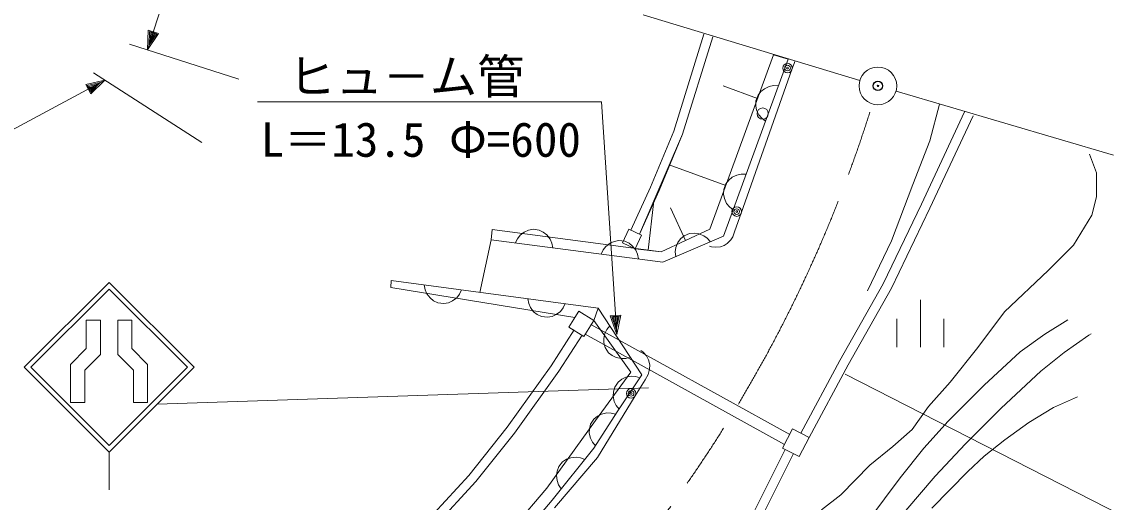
# Model space of a CAD drawing. Units: millimetres, scale not verified. Extents: x 40000 to 680000, y 20000 to 380000.
# Drawn here: x 299228 to 357084, y 310090 to 335546 of the extents above; entities that cross this region are included whole.
import ezdxf
from ezdxf.enums import TextEntityAlignment as Align

# ---------------------------------------------------------------- set-up
doc = ezdxf.new("R2010")
doc.units = ezdxf.units.MM
doc.header["$LTSCALE"] = 1000
doc.header["$PDMODE"] = 32
doc.header["$PDSIZE"] = 500
doc.linetypes.add('CHAIN', pattern=[18.5, 12, -1.5, 3.5, -1.5])
for name, color, linetype, lineweight in [('M-BGD', 7, 'Continuous', 13), ('M-BGD-EXST', 7, 'Continuous', 13), ('M-BMK', 2, 'CHAIN', 13), ('M-BMK-SRVR', 3, 'Continuous', 13), ('M-STR-HTXT', 7, 'Continuous', 13), ('M-STR-STRC', 7, 'Continuous', 13)]:
    doc.layers.add(name, color=color, linetype=linetype, lineweight=lineweight)
doc.layers.add('M-OTRS', color=6, linetype='Continuous')
doc.styles.add('ＭＳ ゴシック', font='')
doc.styles.get('ＭＳ ゴシック').set_extended_font_data('MS Gothic')

msp = doc.modelspace()

# ---------------------------------------------------------------- linework, layer by layer
at = {"layer": 'M-BGD'}
for p, q in [((333753, 329761), (335350, 334892)), ((334223, 329591), (335827, 334743)), ((334223, 329591), (335827, 334743)), ((339039, 333791), (335675, 324559)), ((335675, 324559), (339039, 333791)), ((339809, 333563), (336391, 324181)), ((339039, 333791), (339809, 333563)), ((340018, 333014), (340183, 333480)), ((340018, 333014), (337326, 325405)), ((338198, 331483), (336374, 332149)), ((338815, 332120), (338559, 332000)), ((339044, 332164), (338815, 332120)), ((339297, 332157), (339044, 332164)), ((338221, 331655), (338111, 331355)), ((338378, 331853), (338221, 331655)), ((338559, 332000), (338378, 331853)), ((338111, 331355), (338104, 331102)), ((338104, 331102), (338148, 330873)), ((347315, 329238), (347838, 331176)), ((338148, 330873), (338268, 330616)), ((338268, 330616), (338414, 330435)), ((338414, 330435), (338612, 330278)), ((349166, 330780), (346875, 325881)), ((349619, 330568), (347325, 325664)), ((331946, 324296), (334223, 329591)), ((332521, 326793), (333753, 329761)), ((332982, 326601), (334223, 329591)), ((346422, 326928), (347315, 329238)), ((355781, 328526), (356147, 327550)), ((336516, 326867), (333522, 327960)), ((337335, 327473), (337106, 327428)), ((337588, 327466), (337335, 327473)), ((356147, 327550), (356147, 326269)), ((336511, 326964), (336402, 326663)), ((336669, 327162), (336511, 326964)), ((336850, 327309), (336669, 327162)), ((337106, 327428), (336850, 327309)), ((345284, 323941), (346422, 326928)), ((331490, 324501), (332521, 326793)), ((331946, 324296), (332982, 326601)), ((336402, 326663), (336395, 326411)), ((336395, 326411), (336439, 326182)), ((332402, 323439), (332708, 326068)), ((336439, 326182), (336558, 325925)), ((336558, 325925), (336705, 325744)), ((336705, 325744), (336903, 325586)), ((346875, 325881), (344842, 321666)), ((356147, 326269), (355903, 325293)), ((334381, 323959), (333579, 325692)), ((337326, 325405), (336992, 324462)), ((347325, 325664), (345285, 321435)), ((355903, 325293), (354927, 323708)), ((324082, 323991), (323487, 321209)), ((324082, 323991), (324145, 324538)), ((333171, 322812), (324082, 323991)), ((324145, 324538), (333087, 323360)), ((325473, 324053), (325363, 323825)), ((325618, 324236), (325473, 324053)), ((325842, 324408), (325618, 324236)), ((326056, 324502), (325842, 324408)), ((326304, 324550), (326056, 324502)), ((326621, 324509), (326304, 324550)), ((326849, 324399), (326621, 324509)), ((327031, 324254), (326849, 324399)), ((327204, 324030), (327031, 324254)), ((327297, 323816), (327204, 324030)), ((331383, 324559), (331044, 323835)), ((332056, 324244), (331383, 324559)), ((331717, 323519), (332056, 324244)), ((331717, 323519), (332056, 324244)), ((332056, 324244), (331946, 324296)), ((335675, 324559), (333087, 323360)), ((333087, 323360), (335675, 324559)), ((336391, 324181), (333171, 322812)), ((334116, 324039), (333979, 323851)), ((334305, 324207), (334116, 324039)), ((334600, 324332), (334305, 324207)), ((334852, 324352), (334600, 324332)), ((335083, 324320), (334852, 324352)), ((335345, 324214), (335083, 324320)), ((335534, 324077), (335345, 324214)), ((335701, 323887), (335534, 324077)), ((336886, 324161), (336781, 323985)), ((336992, 324462), (336886, 324161)), ((327346, 323568), (327297, 323816)), ((330018, 323463), (329908, 323235)), ((330163, 323646), (330018, 323463)), ((330387, 323819), (330163, 323646)), ((330600, 323912), (330387, 323819)), ((330848, 323961), (330600, 323912)), ((331166, 323919), (330848, 323961)), ((331044, 323835), (331717, 323519)), ((331393, 323809), (331166, 323919)), ((331576, 323664), (331393, 323809)), ((331749, 323440), (331576, 323664)), ((333087, 323360), (331717, 323519)), ((331842, 323227), (331749, 323440)), ((333873, 323589), (333841, 323357)), ((333979, 323851), (333873, 323589)), ((335763, 323625), (335650, 323665)), ((335965, 323596), (335763, 323625)), ((336231, 323629), (335965, 323596)), ((336422, 323688), (336231, 323629)), ((336588, 323799), (336422, 323688)), ((336781, 323985), (336588, 323799)), ((344022, 321293), (345284, 323941)), ((354927, 323708), (353586, 322366)), ((331890, 322978), (331842, 323227)), ((333841, 323357), (333861, 323105)), ((353586, 322366), (351270, 320170)), ((318766, 321460), (318783, 321832)), ((318783, 321832), (329760, 320378)), ((328519, 319872), (318766, 321460)), ((320536, 321600), (320584, 321351)), ((320584, 321351), (320677, 321137)), ((320677, 321137), (320849, 320913)), ((322262, 320927), (322407, 321110)), ((322407, 321110), (322518, 321337)), ((344842, 321666), (342547, 317597)), ((345285, 321435), (342987, 317360)), ((320849, 320913), (321031, 320767)), ((321031, 320767), (321259, 320656)), ((321259, 320656), (321576, 320615)), ((321576, 320615), (321824, 320662)), ((321824, 320662), (322038, 320755)), ((322038, 320755), (322262, 320927)), ((326025, 320873), (326073, 320624)), ((326073, 320624), (326165, 320410)), ((327896, 320383), (328007, 320611)), ((346820, 320810), (346820, 318310)), ((326165, 320410), (326337, 320186)), ((326337, 320186), (326520, 320041)), ((326520, 320041), (326747, 319930)), ((327312, 319936), (327526, 320029)), ((327526, 320029), (327751, 320201)), ((327751, 320201), (327896, 320383)), ((328731, 320216), (328206, 319365)), ((328731, 320216), (328519, 319872)), ((329525, 319726), (328731, 320216)), ((329525, 319726), (328731, 320216)), ((329760, 320378), (329525, 319726)), ((329525, 319726), (329760, 320378)), ((329760, 320378), (332071, 316835)), ((351270, 320170), (349868, 318280)), ((326747, 319930), (327064, 319888)), ((327064, 319888), (327312, 319936)), ((328206, 319365), (329000, 318875)), ((329000, 318875), (329525, 319726)), ((329361, 319515), (339907, 313678)), ((331478, 316978), (329525, 319726)), ((330369, 319444), (330212, 319246)), ((345571, 319810), (345571, 318310)), ((348070, 319810), (348070, 318310)), ((327260, 317307), (328491, 319219)), ((327673, 317026), (328911, 318948)), ((329071, 318990), (339617, 313153)), ((330110, 319036), (330052, 318759)), ((330212, 319246), (330110, 319036)), ((330052, 318759), (330061, 318526)), ((330061, 318526), (330125, 318281)), ((330125, 318281), (330300, 318013)), ((349868, 318280), (348405, 316450)), ((330300, 318013), (330498, 317856)), ((330498, 317856), (330708, 317754)), ((330708, 317754), (330984, 317696)), ((330984, 317696), (331217, 317705)), ((331217, 317705), (331462, 317769)), ((332009, 318126), (332145, 318042)), ((332145, 318042), (332308, 317849)), ((332308, 317849), (332416, 317642)), ((332416, 317642), (332482, 317367)), ((324930, 314057), (327260, 317307)), ((332480, 317133), (332402, 316853)), ((332482, 317367), (332480, 317133)), ((342547, 317597), (340482, 313756)), ((342987, 317360), (340922, 313520)), ((325329, 313755), (327673, 317026)), ((329617, 314419), (331478, 316978)), ((332071, 316835), (330762, 314870)), ((331006, 316607), (330807, 316451)), ((331217, 316707), (331006, 316607)), ((331494, 316762), (331217, 316707)), ((331727, 316751), (331494, 316762)), ((332235, 316580), (331713, 315727)), ((331971, 316684), (331727, 316751)), ((332402, 316853), (332235, 316580)), ((330563, 315941), (330552, 315708)), ((330629, 316185), (330563, 315941)), ((330807, 316451), (330629, 316185)), ((348405, 316450), (347247, 315169)), ((331713, 315727), (329710, 312454)), ((330552, 315708), (330607, 315431)), ((330607, 315431), (330707, 315220)), ((330762, 314870), (329528, 312948)), ((329931, 314760), (329722, 314656)), ((330207, 314820), (329931, 314760)), ((330440, 314813), (330207, 314820)), ((330685, 314750), (330440, 314813)), ((330707, 315220), (330862, 315020)), ((347247, 315169), (346393, 313949)), ((327039, 310838), (329617, 314419)), ((329352, 314228), (329290, 313983)), ((329525, 314498), (329352, 314228)), ((329722, 314656), (329525, 314498)), ((322897, 311507), (324930, 314057)), ((323277, 311181), (325329, 313755)), ((329290, 313983), (329283, 313750)), ((329283, 313750), (329343, 313474)), ((340044, 313982), (339517, 312960)), ((340932, 313525), (340044, 313982)), ((346393, 313949), (345357, 313034)), ((329343, 313474), (329446, 313265)), ((329446, 313265), (329605, 313068)), ((340406, 312502), (340932, 313525)), ((345357, 313034), (344138, 312058)), ((329528, 312948), (327319, 310205)), ((329710, 312454), (327440, 309782)), ((328301, 312445), (328083, 312365)), ((328583, 312476), (328301, 312445)), ((328813, 312444), (328583, 312476)), ((329050, 312355), (328813, 312444)), ((339656, 312888), (337492, 308562)), ((340103, 312664), (337939, 308338)), ((339517, 312960), (340406, 312502)), ((327669, 311979), (327581, 311742)), ((327870, 312228), (327669, 311979)), ((328083, 312365), (327870, 312228)), ((344138, 312058), (342614, 310473)), ((320206, 308587), (322897, 311507)), ((327581, 311742), (327549, 311511)), ((327549, 311511), (327579, 311230)), ((320574, 308248), (323277, 311181)), ((324380, 307726), (327039, 310838)), ((327579, 311230), (327659, 311011)), ((327659, 311011), (327796, 310798)), ((327319, 310205), (324987, 307463)), ((342614, 310473), (341578, 309680))]:
    msp.add_line(p, q, dxfattribs=at)
for points in [[(354630, 319754), (353407, 318999), (352112, 318059), (350206, 316299), (348293, 314391), (347007, 312947), (345757, 311386), (340050, 303726)], [(346047, 309646), (347608, 311469), (349202, 313174), (351093, 315070), (353194, 317025), (354439, 318030), (355737, 318937), (355862, 319020)], [(347424, 309771), (349340, 311715), (350198, 312529), (351292, 313400), (352568, 314311), (353876, 315110), (355137, 315668)]]:
    msp.add_lwpolyline(points, dxfattribs=at)
for centre, major_axis in [((339783, 333098), (0, 250)), ((339783, 333098), (0, 150)), ((339783, 333098), (0, 50)), ((338467, 330682), (0, 300)), ((337090, 325488), (0, 250)), ((337090, 325488), (0, 150)), ((337090, 325488), (0, 50)), ((331500, 315858), (0, 250)), ((331500, 315858), (0, 150)), ((331500, 315858), (0, 50))]:
    msp.add_ellipse(centre, major_axis=major_axis, ratio=0.999435, dxfattribs=at)
at = {"layer": 'M-BGD-EXST'}
msp.add_line((342845, 316867), (359222, 308503), dxfattribs=at)
at = {"layer": 'M-BMK'}
for p, q in [((343614, 332441), (323960, 338395)), ((345530, 331868), (365038, 326124))]:
    msp.add_line(p, q, dxfattribs=at)
msp.add_ellipse((274588, 352812), major_axis=(0, 73007), ratio=0.999435, start_param=3.412196, end_param=4.411768, dxfattribs=at)
at = {"layer": 'M-BMK-SRVR'}
for major_axis in [(0, 1000), (0, 40)]:
    msp.add_ellipse((344571, 332151), major_axis=major_axis, ratio=0.999435, dxfattribs=at)
at = {"layer": 'M-OTRS'}
msp.add_point((344571, 332151), dxfattribs=at)
at = {"layer": 'M-STR-HTXT'}
for p, q in [((308826, 343214), (305889, 334063)), ((305889, 334063), (305928, 335101)), ((305928, 335101), (306461, 334929)), ((305975, 334329), (305992, 335038)), ((305992, 335038), (306373, 334916)), ((306461, 334929), (305889, 334063)), ((306373, 334916), (305975, 334329)), ((306024, 334482), (306056, 334976)), ((306285, 334902), (306024, 334482)), ((306056, 334976), (306285, 334902)), ((306097, 334710), (306120, 334913)), ((306196, 334889), (306097, 334710)), ((306120, 334913), (306196, 334889)), ((304937, 334369), (310717, 332511)), ((303022, 332847), (308769, 329158)), ((273568, 316303), (303632, 332456)), ((302619, 332229), (303632, 332456)), ((302883, 331736), (302619, 332229)), ((302692, 332178), (303385, 332323)), ((302881, 331825), (302692, 332178)), ((302765, 332126), (303244, 332247)), ((302878, 331915), (302765, 332126)), ((302838, 332074), (303033, 332134)), ((303033, 332134), (302876, 332004)), ((303244, 332247), (302878, 331915)), ((303385, 332323), (302881, 331825)), ((303632, 332456), (302883, 331736)), ((302876, 332004), (302838, 332074)), ((329933, 331301), (311714, 331301)), ((330734, 318981), (329933, 331301)), ((330389, 319961), (330948, 319997)), ((330734, 318981), (330389, 319961)), ((330472, 319926), (330871, 319952)), ((330871, 319952), (330715, 319260)), ((330948, 319997), (330734, 318981)), ((330715, 319260), (330472, 319926)), ((330554, 319891), (330794, 319907)), ((330705, 319420), (330554, 319891)), ((330637, 319856), (330716, 319862)), ((330690, 319659), (330637, 319856)), ((330716, 319862), (330690, 319659)), ((330794, 319907), (330705, 319420))]:
    msp.add_line(p, q, dxfattribs=at)
at = {"layer": 'M-STR-STRC'}
for p, q in [((299353, 317239), (303851, 321739)), ((308349, 317238), (303851, 321739)), ((299706, 317239), (303851, 321386)), ((307995, 317238), (303851, 321386)), ((302642, 318227), (302642, 319738)), ((302642, 319738), (303392, 319738)), ((302642, 319738), (302642, 318227)), ((302642, 319738), (303392, 319738)), ((303392, 319738), (303392, 317916)), ((303392, 319738), (303392, 317916)), ((304308, 319738), (305058, 319738)), ((304308, 319738), (304308, 317916)), ((304308, 319738), (304308, 317916)), ((304308, 319738), (305058, 319738)), ((305058, 319738), (305058, 318227)), ((305058, 319738), (305058, 318227)), ((302642, 318227), (301809, 317394)), ((301809, 317394), (302642, 318227)), ((305058, 318227), (305891, 317394)), ((305891, 317394), (305058, 318227)), ((303392, 317916), (302559, 317083)), ((302559, 317083), (303392, 317916)), ((305141, 317083), (304308, 317916)), ((305141, 317083), (304308, 317916)), ((299353, 317239), (303851, 312738)), ((299706, 317239), (303851, 313091)), ((301809, 315375), (301809, 317394)), ((301809, 317394), (301809, 315375)), ((302559, 317083), (302559, 315375)), ((302559, 317083), (302559, 315375)), ((303851, 313091), (307995, 317238)), ((303851, 312738), (308349, 317238)), ((305141, 315375), (305141, 317083)), ((305141, 317083), (305141, 315375)), ((305891, 317394), (305891, 315375)), ((305891, 317394), (305891, 315375)), ((306393, 315281), (332423, 316156)), ((302559, 315375), (301809, 315375)), ((301809, 315375), (302559, 315375)), ((305891, 315375), (305141, 315375)), ((305141, 315375), (305891, 315375)), ((303851, 312738), (303851, 310738))]:
    msp.add_line(p, q, dxfattribs=at)

# ---------------------------------------------------------------- texts
at = {"layer": 'M-STR-HTXT', "style": 'ＭＳ ゴシック'}
for s, p in [('ヒュ－ム管', (313343, 331189)), ('L＝13.5 Φ=600', (311872, 327844))]:
    msp.add_text(s, height=1833, dxfattribs=at).set_placement(p, align=Align.BOTTOM_LEFT)

doc.saveas('drawing.dxf')
